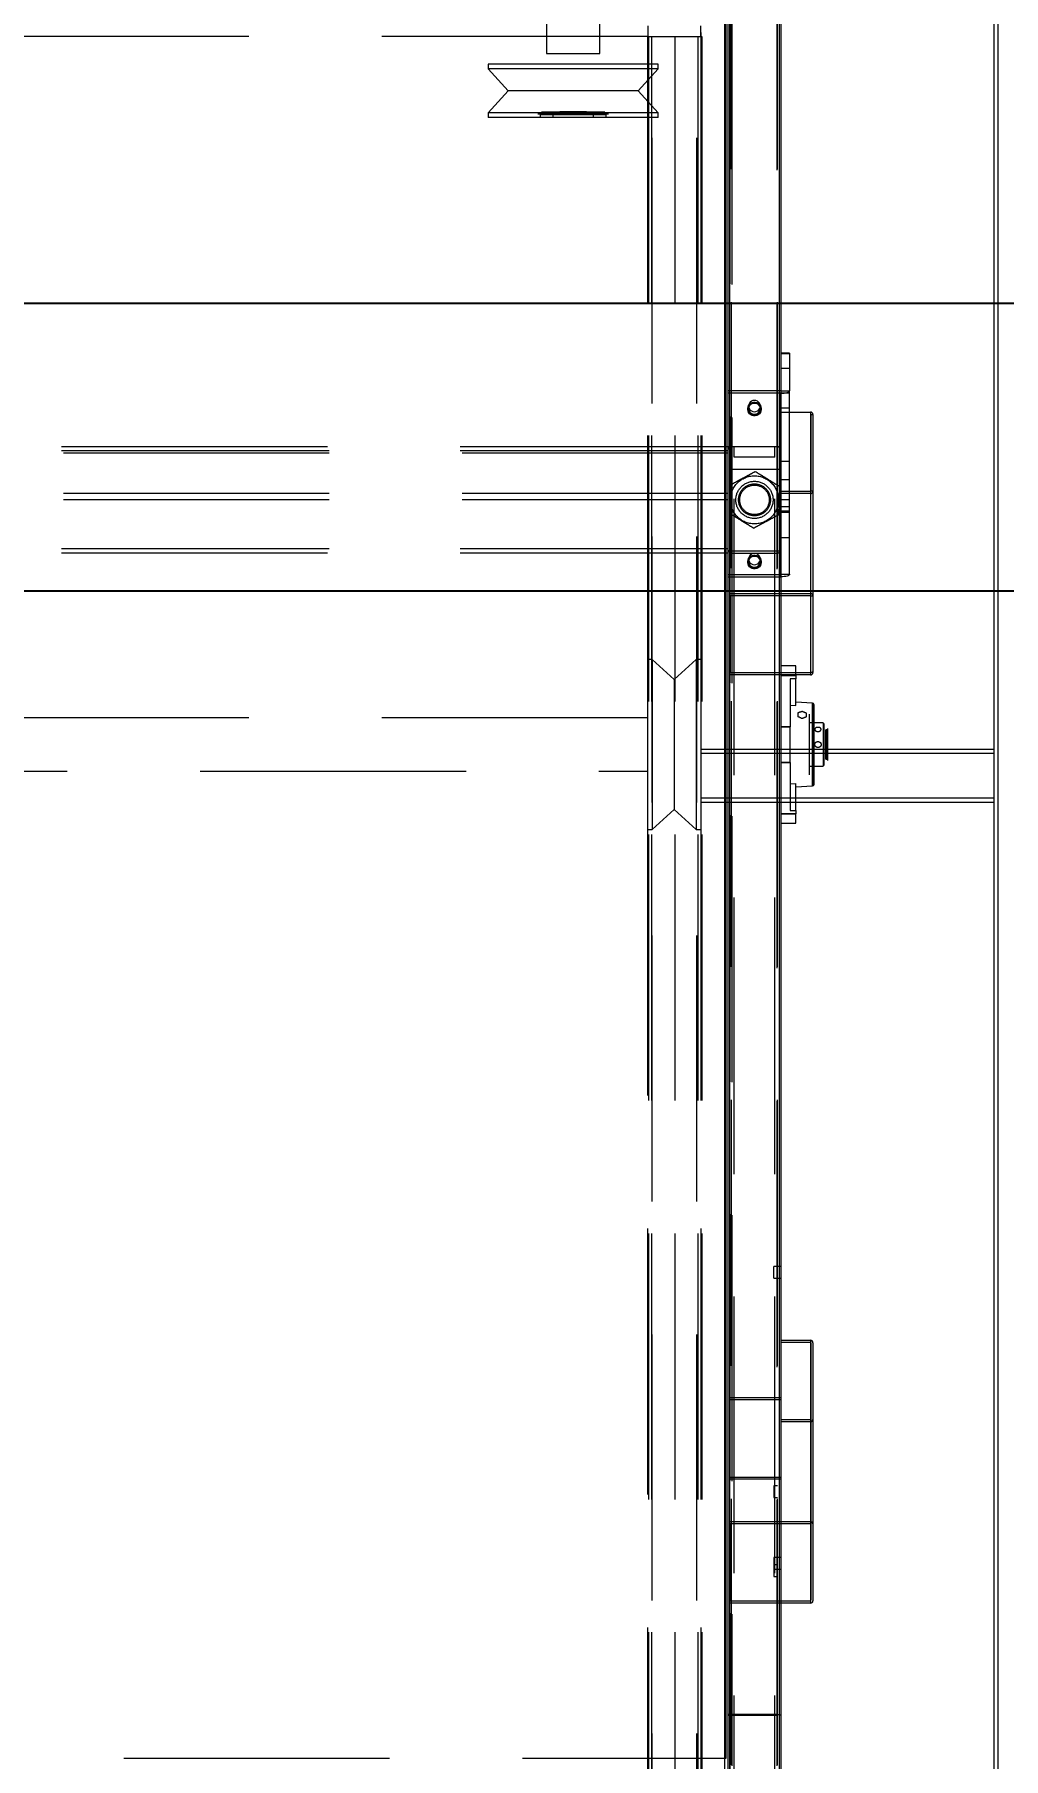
# Model space of a CAD drawing. Extents: x -2187 to 96136, y -11110 to 52208.
# Drawn here: x 48775 to 49687, y 15956 to 17576 of the extents above; entities that cross this region are included whole.
import ezdxf

# ---------------------------------------------------------------- set-up
doc = ezdxf.new("R2010")
doc.units = 0
doc.header["$LTSCALE"] = 1000
doc.header["$MEASUREMENT"] = 0
doc.linetypes.add('ACAD_ISO02W100', pattern=[15, 12, -3])
doc.linetypes.add('HIDDEN', pattern=[0.375, 0.25, -0.125])
doc.layers.add('DIM_SYMB', color=3, linetype='Continuous')
doc.layers.add('设备型号', color=7, linetype='Continuous')
doc.styles.add('HZHT', font='hztxt_e.shx', dxfattribs={"width": 1.5, "bigfont": 'hztxt.shx'})
doc.dimstyles.new('75', dxfattribs={"dimscale": 100, "dimtxt": 3, "dimasz": 1, "dimexe": 1, "dimexo": 1, "dimgap": 0.2, "dimtad": 1, "dimdec": 0, "dimrnd": 10, "dimzin": 0, "dimdsep": 46, "dimtxsty": 'HZHT', "dimblk1": 'ARCHTICK', "dimblk2": 'ARCHTICK', "dimsah": 1, "dimcen": 1, "dimdle": 0.5, "dimclrd": 1, "dimclre": 1, "dimadec": 0, "dimazin": 0, "dimtfac": 1, "dimtdec": 0, "dimtix": 1, "dimtmove": 2, "dimatfit": 3, "dimfxl": 0, "dimtolj": 1, "dimtzin": 0, "dimarcsym": 0})

# ---------------------------------------------------------------- blocks, each defined once
blk = doc.blocks.new('_ArchTick')
at = {"color": 0, "linetype": 'ByBlock', "const_width": 0.4}
blk.add_lwpolyline([(-0.5, -0.5), (0.5, 0.5)], dxfattribs=at)
blk = doc.blocks.new('*D128')
at = {"color": 1, "linetype": 'ACAD_ISO02W100', "lineweight": -2, "ltscale": 750}
for p, q in [((46340.1, 18544.5), (46340.1, 17223.5)), ((50290.1, 18544.5), (50290.1, 17223.5)), ((46290.1, 17323.5), (47159.5, 17323.5)), ((50340.1, 17323.5), (48409.5, 17323.5))]:
    blk.add_line(p, q, dxfattribs=at)
at = {"layer": 'Defpoints', "color": 0, "linetype": 'ACAD_ISO02W100', "ltscale": 750}
for p in [(46340.1, 18644.5), (50290.1, 18644.5), (50290.1, 17323.5)]:
    blk.add_point(p, dxfattribs=at)
at = {"color": 1, "linetype": 'ACAD_ISO02W100', "lineweight": -2, "ltscale": 750, "xscale": 100, "yscale": 100, "zscale": 100, "rotation": 180}
blk.add_blockref('_ArchTick', (46340.1, 17323.5), dxfattribs=at)
at = {"color": 1, "linetype": 'ACAD_ISO02W100', "lineweight": -2, "ltscale": 750, "xscale": 100, "yscale": 100, "zscale": 100}
blk.add_blockref('_ArchTick', (50290.1, 17323.5), dxfattribs=at)
at = {"color": 0, "linetype": 'ACAD_ISO02W100', "ltscale": 750, "insert": (47784.5, 17473.5), "char_height": 300, "attachment_point": 2, "style": 'HZHT'}
blk.add_mtext('\\A1;3950', dxfattribs=at)

msp = doc.modelspace()

# ---------------------------------------------------------------- linework, layer by layer
at = {"color": 144, "linetype": 'HIDDEN', "lineweight": 0}
for p, q in [((49474.029, 15949.865), (49474.029, 18345.841)), ((49430.829, 15949.865), (49430.829, 18342.596)), ((49431.229, 18341.517), (49431.229, 15948.786)), ((49473.629, 15948.786), (49473.629, 18343.343)), ((49475.529, 17980.396), (49475.529, 15274.289)), ((49475.929, 15274.787), (49475.929, 17980.408)), ((49402.129, 17574.418), (49402.129, 17584.418)), ((49351.929, 17574.418), (49352.129, 17574.418)), ((49355.465, 17574.418), (49355.465, 14494.418)), ((49399.306, 17574.418), (49399.306, 14494.418)), ((49402.129, 17574.418), (49402.841, 17574.418)), ((49256.929, 17558.418), (49281.929, 17558.418)), ((49281.929, 17558.418), (49306.929, 17558.418)), ((49311.829, 17503.418), (49252.03, 17503.418)), ((49252.529, 17503.418), (49252.529, 17501.418)), ((49252.529, 17503.418), (49310.046, 17503.418)), ((49306.763, 17503.418), (49257.097, 17503.418)), ((49269.429, 17503.918), (49281.929, 17503.918)), ((49276.392, 17503.418), (49276.392, 17501.418)), ((49281.929, 17503.918), (49294.429, 17503.918)), ((49315.029, 17501.418), (49248.829, 17501.418)), ((49250.929, 17501.318), (49312.929, 17501.318)), ((49286.429, 17498.418), (49277.429, 17498.418)), ((49477.229, 17241.491), (49477.229, 17239.219)), ((49477.229, 17239.219), (49477.429, 17239.22)), ((49477.229, 17068.904), (49477.229, 17239.219)), ((49505.429, 17219.18), (49505.429, 17147.077)), ((49505.429, 17219.18), (49507.429, 17219.18)), ((49473.429, 17188.951), (49431.429, 17188.951)), ((49471.429, 17178.951), (49433.429, 17178.951)), ((49433.429, 14640.031), (49433.429, 17178.951)), ((49471.429, 14640.031), (49471.429, 17178.951)), ((49477.429, 17167.518), (49428.929, 17167.518)), ((49505.029, 17146.693), (49477.429, 17146.693)), ((49505.029, 17146.693), (49505.029, 17144.775)), ((49507.429, 17147.077), (49505.429, 17147.077)), ((49485.429, 17128.41), (49477.429, 17128.41)), ((49477.429, 17103.554), (49485.429, 17103.554)), ((49477.429, 17090.812), (49428.929, 17090.812)), ((49431.429, 17088.951), (49473.429, 17088.951)), ((49477.229, 17068.904), (49477.229, 17066.632)), ((49477.429, 17068.961), (49485.429, 17068.961)), ((49428.929, 17051.072), (49477.429, 17051.072)), ((49477.429, 17048.771), (49429.429, 17048.771)), ((49429.429, 17048.771), (49429.429, 16976.667)), ((49477.429, 16974.366), (49428.929, 16974.366)), ((49429.429, 16976.667), (49477.429, 16976.667)), ((49493.122, 16938.621), (49493.122, 16935.259)), ((49501.357, 16934.973), (49501.357, 16938.334)), ((49504.049, 16880.545), (49504.049, 16937.358)), ((49506.929, 16876.01), (49506.929, 16941.892)), ((49470.629, 16418.19), (49470.629, 16418.416)), ((49470.629, 16407.416), (49470.629, 16418.19)), ((49477.429, 16347.037), (49505.029, 16347.037)), ((49505.029, 16347.037), (49505.029, 16178.546)), ((49505.429, 16346.654), (49505.429, 16178.514)), ((49477.429, 16294.992), (49428.929, 16294.992)), ((49477.429, 16293.074), (49428.929, 16293.074)), ((49505.029, 16274.167), (49477.429, 16274.167)), ((49505.029, 16272.249), (49477.429, 16272.249)), ((49428.929, 16220.204), (49477.429, 16220.204)), ((49477.429, 16218.287), (49428.929, 16218.287)), ((49470.629, 16212.099), (49470.629, 16201.099)), ((49428.929, 16178.546), (49477.429, 16178.546)), ((49428.929, 16176.628), (49477.429, 16176.628)), ((49429.429, 16176.245), (49429.429, 16104.141)), ((49477.429, 16176.245), (49429.429, 16176.245)), ((49470.629, 16144.755), (49470.629, 16133.755)), ((49470.629, 16137.871), (49470.629, 16126.871)), ((49477.429, 16103.758), (49428.929, 16103.758)), ((49477.429, 16101.84), (49428.929, 16101.84)), ((49429.429, 16104.141), (49477.429, 16104.141)), ((49473.629, 15997.068), (49427.429, 15997.068)), ((49473.629, 15996.103), (49427.429, 15996.103)), ((48484.283, 15956.096), (49424.283, 15956.096))]:
    msp.add_line(p, q, dxfattribs=at)
at = {"color": 7, "linetype": 'HIDDEN', "lineweight": 0}
for p, q in [((49429.329, 18342.467), (49429.329, 15401.67)), ((49429.329, 18342.041), (49429.329, 15401.244)), ((49428.929, 17980.464), (49428.929, 15274.109)), ((49429.329, 15274.289), (49429.329, 17980.396)), ((49351.929, 17854.418), (49351.929, 17574.418)), ((49355.929, 17854.418), (49355.929, 14494.418)), ((49397.929, 17854.418), (49397.929, 14494.418)), ((49681.429, 17858.418), (49681.429, 14490.418)), ((49256.929, 17624.418), (49256.929, 17558.418)), ((49306.929, 17558.418), (49306.929, 17624.418)), ((49352.129, 17584.418), (49352.129, 17574.418)), ((49351.929, 17574.418), (48557.041, 17574.418)), ((49351.929, 17574.418), (49351.929, 16988.951)), ((49352.129, 17574.418), (49402.129, 17574.418)), ((49352.637, 17574.418), (49352.637, 14494.418)), ((49377.385, 17574.418), (49377.385, 14494.418)), ((49401.929, 17578.418), (49401.929, 17574.418)), ((49401.929, 17574.418), (49401.929, 16988.951)), ((49402.134, 17574.418), (49402.134, 14494.418)), ((49402.841, 17574.418), (49402.841, 14494.418)), ((49289.263, 17548.418), (49201.929, 17548.418)), ((49201.929, 17548.418), (49201.929, 17544.062)), ((49289.263, 17544.062), (49201.929, 17544.062)), ((49201.929, 17544.062), (49220.846, 17523.418)), ((49361.929, 17548.418), (49289.263, 17548.418)), ((49361.929, 17544.062), (49289.263, 17544.062)), ((49343.013, 17523.418), (49361.929, 17544.062)), ((49361.929, 17544.062), (49361.929, 17548.418)), ((49220.846, 17523.418), (49201.929, 17502.775)), ((49287.529, 17523.418), (49220.846, 17523.418)), ((49343.013, 17523.418), (49287.529, 17523.418)), ((49361.929, 17502.775), (49343.013, 17523.418)), ((49262.929, 17503.418), (49262.929, 17498.418)), ((49300.929, 17498.418), (49300.929, 17503.418)), ((49310.046, 17501.418), (49310.046, 17503.418)), ((49289.263, 17502.775), (49201.929, 17502.775)), ((49201.929, 17502.775), (49201.929, 17498.418)), ((49289.263, 17498.418), (49201.929, 17498.418)), ((49250.929, 17501.318), (49250.929, 17498.418)), ((49361.929, 17502.775), (49289.263, 17502.775)), ((49361.929, 17498.418), (49289.263, 17498.418)), ((49312.929, 17498.418), (49312.929, 17501.318)), ((49361.929, 17498.418), (49361.929, 17502.775)), ((49477.429, 17262.645), (49485.429, 17262.645)), ((49477.229, 17241.491), (49427.429, 17241.491)), ((49477.229, 17239.219), (49427.429, 17239.219)), ((49477.229, 17066.632), (49477.229, 17239.219)), ((49477.429, 17239.493), (49485.429, 17239.493)), ((49485.429, 17240.988), (49485.189, 17240.988)), ((49477.429, 17225.483), (49485.429, 17225.483)), ((49485.429, 17068.961), (49485.429, 17221.481)), ((49427.429, 17184.951), (48480.629, 17184.951)), ((49427.429, 17182.951), (48480.629, 17182.951)), ((49425.729, 17188.951), (48484.129, 17188.951)), ((49425.729, 17184.951), (48484.129, 17184.951)), ((49431.429, 17188.951), (49427.429, 17188.951)), ((49433.429, 14630.031), (49433.429, 17188.951)), ((49433.429, 17178.951), (49433.429, 17188.951)), ((49471.429, 14630.031), (49471.429, 17188.951)), ((49471.429, 17178.951), (49471.429, 17188.951)), ((49477.429, 17188.951), (49473.429, 17188.951)), ((49485.429, 17175.058), (49477.429, 17175.058)), ((49477.429, 17158.058), (49485.429, 17158.058)), ((49427.429, 17144.951), (48480.629, 17144.951)), ((49427.429, 17138.951), (48480.629, 17138.951)), ((49505.029, 17144.775), (49477.429, 17144.775)), ((49477.429, 17139.196), (49485.429, 17139.196)), ((49477.429, 17132.691), (49485.429, 17132.691)), ((49505.029, 17144.775), (49505.029, 17051.072)), ((49477.429, 17127.443), (49485.429, 17127.443)), ((49427.429, 17092.951), (48480.629, 17092.951)), ((49425.729, 17092.951), (48484.129, 17092.951)), ((49425.729, 17088.951), (48484.129, 17088.951)), ((49427.429, 17068.904), (49477.229, 17068.904)), ((49427.429, 17066.632), (49477.229, 17066.632)), ((49505.029, 17048.771), (49505.029, 16976.667)), ((49351.929, 16988.951), (49351.929, 16893.25)), ((49356.286, 16988.951), (49351.929, 16988.951)), ((49356.286, 16988.951), (49356.286, 16893.25)), ((49376.929, 16970.035), (49356.286, 16988.951)), ((49397.573, 16988.951), (49376.929, 16970.035)), ((49397.573, 16988.951), (49397.573, 16893.25)), ((49401.929, 16988.951), (49397.573, 16988.951)), ((49401.929, 16988.951), (49401.929, 16893.25)), ((49376.929, 16970.035), (49376.929, 16896.962)), ((49491.429, 16982.951), (49477.429, 16982.951)), ((49491.429, 16973.943), (49477.429, 16973.943)), ((49491.429, 16974.366), (49491.429, 16982.951)), ((49507.003, 16947.923), (49507.003, 16908.951)), ((49351.929, 16933.951), (48556.129, 16933.951)), ((49477.429, 16925.703), (49486.049, 16925.703)), ((49508.429, 16929.201), (49504.049, 16929.201)), ((49425.729, 16904.418), (49401.929, 16904.418)), ((49517.129, 16904.418), (49427.429, 16904.418)), ((49507.003, 16908.951), (49507.003, 16869.979)), ((49520.729, 16904.418), (49519.429, 16904.418)), ((49351.929, 16893.25), (49351.929, 16828.951)), ((49356.286, 16893.25), (49356.286, 16828.951)), ((49376.929, 16896.962), (49376.929, 16847.868)), ((49397.573, 16893.25), (49397.573, 16828.951)), ((49677.429, 16900.418), (49401.929, 16900.418)), ((49425.729, 16900.418), (49401.929, 16900.418)), ((49401.929, 16893.25), (49401.929, 16828.951)), ((49517.129, 16900.418), (49427.429, 16900.418)), ((49486.049, 16892.199), (49477.429, 16892.199)), ((49504.049, 16888.701), (49508.429, 16888.701)), ((49520.729, 16900.418), (49519.429, 16900.418)), ((48556.129, 16883.951), (49351.929, 16883.951)), ((49677.429, 16858.418), (49401.929, 16858.418)), ((49425.729, 16858.418), (49401.929, 16858.418)), ((49491.429, 16858.418), (49427.429, 16858.418)), ((49356.286, 16828.951), (49376.929, 16847.868)), ((49376.929, 16847.868), (49397.573, 16828.951)), ((49425.729, 16854.418), (49401.929, 16854.418)), ((49491.429, 16854.418), (49427.429, 16854.418)), ((49477.429, 16843.96), (49491.429, 16843.96)), ((49351.929, 16828.951), (49351.929, 14494.418)), ((49351.929, 16828.951), (49356.286, 16828.951)), ((49397.573, 16828.951), (49401.929, 16828.951)), ((49401.929, 16828.951), (49401.929, 15494.418)), ((49474.029, 16418.416), (49470.629, 16418.416)), ((49477.429, 16418.416), (49474.029, 16418.416)), ((49470.629, 16407.416), (49474.029, 16407.416)), ((49474.029, 16407.416), (49477.429, 16407.416)), ((49474.029, 16212.099), (49470.629, 16212.099)), ((49470.629, 16201.099), (49474.029, 16201.099)), ((49474.029, 16144.755), (49470.629, 16144.755)), ((49477.429, 16144.755), (49474.029, 16144.755)), ((49474.029, 16137.871), (49470.629, 16137.871)), ((49470.629, 16133.755), (49474.029, 16133.755)), ((49470.629, 16126.871), (49474.029, 16126.871)), ((49474.029, 16133.755), (49477.429, 16133.755))]:
    msp.add_line(p, q, dxfattribs=at)
at = {"color": 144, "linetype": 'Continuous', "lineweight": 0}
for p, q in [((49424.283, 18301.586), (49424.283, 14058.981)), ((49425.729, 15956.096), (49425.729, 18138.945)), ((49477.429, 17241.548), (49485.429, 17241.548)), ((49477.429, 17221.481), (49505.029, 17221.481)), ((49477.429, 17051.072), (49505.029, 17051.072)), ((49507.429, 17049.452), (49507.429, 17048.771)), ((49505.029, 17048.771), (49477.429, 17048.771)), ((49477.429, 16976.667), (49505.029, 16976.667)), ((49505.029, 16974.366), (49477.429, 16974.366)), ((49491.429, 16970.853), (49486.049, 16970.853)), ((49486.049, 16970.853), (49486.049, 16925.703)), ((49491.429, 16945.54), (49491.429, 16970.853)), ((49507.429, 16977.349), (49507.429, 16976.667)), ((49486.049, 16945.826), (49491.429, 16945.54)), ((49517.129, 16929.201), (49517.129, 16888.701)), ((49517.629, 16928.701), (49517.629, 16889.201)), ((49519.429, 16895.051), (49519.429, 16922.851)), ((49520.729, 16895.051), (49520.729, 16922.851)), ((49521.429, 16893.951), (49521.429, 16923.951)), ((49486.049, 16872.077), (49491.429, 16872.363)), ((49491.429, 16847.049), (49491.429, 16872.363)), ((49486.049, 16847.049), (49491.429, 16847.049)), ((49477.429, 16348.955), (49505.029, 16348.955)), ((49477.429, 16178.546), (49505.029, 16178.546)), ((49477.429, 16176.628), (49505.029, 16176.628)), ((49505.029, 16176.245), (49477.429, 16176.245)), ((49505.029, 16178.546), (49505.029, 16176.628)), ((49505.029, 16176.628), (49505.029, 16176.245)), ((49505.029, 16176.245), (49505.029, 16104.141)), ((49505.429, 16178.514), (49505.429, 16176.926)), ((49505.429, 16176.926), (49505.429, 16104.823)), ((49507.429, 16176.926), (49507.429, 16176.245)), ((49507.429, 16176.245), (49507.429, 16104.823)), ((49477.429, 16104.141), (49505.029, 16104.141)), ((49505.029, 16103.758), (49477.429, 16103.758)), ((49505.029, 16101.84), (49477.429, 16101.84)), ((49505.029, 16104.141), (49505.029, 16103.758)), ((49507.429, 16104.823), (49507.429, 16104.141)), ((49424.283, 15956.096), (49425.729, 15956.096))]:
    msp.add_line(p, q, dxfattribs=at)
at = {"color": 7, "linetype": 'Continuous', "lineweight": 15}
for p, q in [((49427.429, 17981.266), (49427.429, 15274.109)), ((49429.329, 15273.863), (49429.329, 17980.396)), ((49475.529, 17980.396), (49475.529, 15273.863)), ((49477.429, 15274.787), (49477.429, 17980.936)), ((49677.429, 17854.418), (49677.429, 16904.418)), ((49681.429, 17858.418), (49681.429, 14490.418)), ((49485.429, 17276.965), (49477.429, 17276.965)), ((49485.429, 17276.141), (49477.429, 17276.141)), ((49485.429, 17276.965), (49485.429, 17276.141)), ((49485.429, 17276.141), (49485.429, 17241.548)), ((49485.189, 17240.988), (49477.429, 17240.988)), ((49485.429, 17221.481), (49485.429, 17241.548)), ((49505.029, 17221.481), (49505.029, 17051.072)), ((49507.429, 17219.18), (49507.429, 17049.452)), ((49427.429, 17188.951), (49425.729, 17188.951)), ((49427.429, 17088.951), (49425.729, 17088.951)), ((49505.029, 17048.771), (49505.029, 16976.667)), ((49507.429, 17048.771), (49507.429, 16977.349)), ((49477.429, 16973.943), (49491.429, 16973.943)), ((49491.429, 16973.943), (49491.429, 16974.366)), ((49491.429, 16973.943), (49491.429, 16970.853)), ((49507.003, 16947.923), (49491.429, 16948.687)), ((49486.049, 16925.703), (49477.429, 16925.703)), ((49486.049, 16892.199), (49486.049, 16925.703)), ((49517.129, 16929.201), (49508.429, 16929.201)), ((49520.729, 16922.851), (49519.429, 16922.851)), ((49427.429, 16904.418), (49425.729, 16904.418)), ((49519.429, 16904.418), (49517.129, 16904.418)), ((49677.429, 16904.418), (49520.729, 16904.418)), ((49677.429, 16904.418), (49677.429, 16900.418)), ((49477.429, 16892.199), (49486.049, 16892.199)), ((49486.049, 16892.199), (49486.049, 16847.049)), ((49508.429, 16888.701), (49517.129, 16888.701)), ((49519.429, 16895.051), (49520.729, 16895.051)), ((49677.429, 16900.418), (49677.429, 16858.418)), ((49491.429, 16869.215), (49507.003, 16869.979)), ((49677.429, 16858.418), (49677.429, 16854.418)), ((49427.429, 16854.418), (49425.729, 16854.418)), ((49491.429, 16843.96), (49477.429, 16843.96)), ((49677.429, 16854.418), (49491.429, 16854.418)), ((49491.429, 16847.049), (49491.429, 16843.96)), ((49491.429, 16834.951), (49491.429, 16843.96)), ((49677.429, 16854.418), (49677.429, 15494.418)), ((49477.429, 16834.951), (49491.429, 16834.951)), ((49505.029, 16348.955), (49505.029, 16178.546)), ((49507.429, 16346.654), (49507.429, 16176.926))]:
    msp.add_line(p, q, dxfattribs=at)
at = {"color": 8, "linetype": 'Continuous', "lineweight": 15}
for p, q in [((49427.429, 17184.951), (49425.729, 17184.951)), ((49427.429, 17092.951), (49425.729, 17092.951)), ((49505.029, 17051.072), (49505.029, 17048.771)), ((49505.029, 16976.667), (49505.029, 16974.366)), ((49507.003, 16869.979), (49507.003, 16947.923)), ((49427.429, 16900.418), (49425.729, 16900.418)), ((49519.429, 16900.418), (49517.129, 16900.418)), ((49677.429, 16900.418), (49520.729, 16900.418)), ((49427.429, 16858.418), (49425.729, 16858.418)), ((49677.429, 16858.418), (49491.429, 16858.418)), ((49505.029, 16103.758), (49505.029, 16101.84))]:
    msp.add_line(p, q, dxfattribs=at)
at = {"color": 144, "linetype": 'HIDDEN', "lineweight": 0, "flags": 128}
for points in [[(49458.679, 17224.837), (49458.498, 17223.403), (49457.964, 17222.052), (49457.108, 17220.863), (49455.98, 17219.905), (49454.646, 17219.234), (49453.183, 17218.888), (49451.676, 17218.888), (49450.213, 17219.234), (49448.879, 17219.905), (49447.751, 17220.863), (49446.895, 17222.052), (49446.361, 17223.403), (49446.179, 17224.837), (49446.361, 17226.271), (49446.895, 17227.622), (49447.751, 17228.811), (49448.879, 17229.769), (49450.213, 17230.44), (49451.676, 17230.786), (49453.183, 17230.786), (49454.646, 17230.44), (49455.98, 17229.769), (49457.108, 17228.811), (49457.964, 17227.622), (49458.498, 17226.271), (49458.679, 17224.837)], [(49458.679, 17223.871), (49458.498, 17222.437), (49457.964, 17221.086), (49457.108, 17219.897), (49455.98, 17218.939), (49454.646, 17218.268), (49453.183, 17217.922), (49451.676, 17217.922), (49450.213, 17218.268), (49448.879, 17218.939), (49447.751, 17219.897), (49446.895, 17221.086), (49446.361, 17222.437), (49446.179, 17223.871), (49446.361, 17225.305), (49446.895, 17226.656), (49447.751, 17227.845), (49448.879, 17228.803), (49450.213, 17229.474), (49451.676, 17229.82), (49453.183, 17229.82), (49454.646, 17229.474), (49455.98, 17228.803), (49457.108, 17227.845), (49457.964, 17226.656), (49458.498, 17225.305), (49458.679, 17223.871)], [(49452.429, 17232.382), (49451.006, 17232.203), (49449.679, 17231.676), (49448.54, 17230.838), (49447.666, 17229.746), (49447.117, 17228.474), (49446.929, 17227.109), (49447.117, 17225.744), (49447.666, 17224.472), (49448.54, 17223.38), (49449.679, 17222.542), (49451.006, 17222.015), (49452.429, 17221.835), (49453.853, 17222.015), (49455.179, 17222.542), (49456.319, 17223.38), (49457.193, 17224.472), (49457.742, 17225.744), (49457.929, 17227.109), (49457.742, 17228.474), (49457.193, 17229.746), (49456.319, 17230.838), (49455.179, 17231.676), (49453.853, 17232.203), (49452.429, 17232.382)], [(49452.429, 17219.563), (49453.853, 17219.743), (49455.179, 17220.27), (49456.319, 17221.108), (49457.193, 17222.2), (49457.742, 17223.472), (49457.929, 17224.837), (49457.742, 17226.202), (49457.193, 17227.474), (49456.319, 17228.566), (49455.179, 17229.404), (49453.853, 17229.931), (49452.429, 17230.11), (49451.006, 17229.931), (49449.679, 17229.404), (49448.54, 17228.566), (49447.666, 17227.474), (49447.117, 17226.202), (49446.929, 17224.837), (49447.117, 17223.472), (49447.666, 17222.2), (49448.54, 17221.108), (49449.679, 17220.27), (49451.006, 17219.743), (49452.429, 17219.563)], [(49458.679, 17081.014), (49458.498, 17079.58), (49457.964, 17078.229), (49457.108, 17077.04), (49455.98, 17076.082), (49454.646, 17075.411), (49453.183, 17075.065), (49451.676, 17075.065), (49450.213, 17075.411), (49448.879, 17076.082), (49447.751, 17077.04), (49446.895, 17078.229), (49446.361, 17079.58), (49446.179, 17081.014), (49446.361, 17082.448), (49446.895, 17083.799), (49447.751, 17084.988), (49448.879, 17085.946), (49450.213, 17086.617), (49451.676, 17086.963), (49453.183, 17086.963), (49454.646, 17086.617), (49455.98, 17085.946), (49457.108, 17084.988), (49457.964, 17083.799), (49458.498, 17082.448), (49458.679, 17081.014)], [(49458.679, 17080.048), (49458.498, 17078.614), (49457.964, 17077.263), (49457.108, 17076.074), (49455.98, 17075.116), (49454.646, 17074.445), (49453.183, 17074.099), (49451.676, 17074.099), (49450.213, 17074.445), (49448.879, 17075.116), (49447.751, 17076.074), (49446.895, 17077.263), (49446.361, 17078.614), (49446.179, 17080.048), (49446.361, 17081.482), (49446.895, 17082.833), (49447.751, 17084.022), (49448.879, 17084.98), (49450.213, 17085.651), (49451.676, 17085.997), (49453.183, 17085.997), (49454.646, 17085.651), (49455.98, 17084.98), (49457.108, 17084.022), (49457.964, 17082.833), (49458.498, 17081.482), (49458.679, 17080.048)], [(49452.429, 17088.56), (49451.006, 17088.38), (49449.679, 17087.853), (49448.54, 17087.015), (49447.666, 17085.923), (49447.117, 17084.651), (49446.929, 17083.286), (49447.117, 17081.921), (49447.666, 17080.649), (49448.54, 17079.557), (49449.679, 17078.719), (49451.006, 17078.192), (49452.429, 17078.013), (49453.853, 17078.192), (49455.179, 17078.719), (49456.319, 17079.557), (49457.193, 17080.649), (49457.742, 17081.921), (49457.929, 17083.286), (49457.742, 17084.651), (49457.193, 17085.923), (49456.319, 17087.015), (49455.179, 17087.853), (49453.853, 17088.38), (49452.429, 17088.56)], [(49452.429, 17086.287), (49451.006, 17086.108), (49449.679, 17085.581), (49448.54, 17084.743), (49447.666, 17083.651), (49447.117, 17082.379), (49446.929, 17081.014), (49447.117, 17079.649), (49447.666, 17078.377), (49448.54, 17077.285), (49449.679, 17076.447), (49451.006, 17075.92), (49452.429, 17075.74), (49453.853, 17075.92), (49455.179, 17076.447), (49456.319, 17077.285), (49457.193, 17078.377), (49457.742, 17079.649), (49457.929, 17081.014), (49457.742, 17082.379), (49457.193, 17083.651), (49456.319, 17084.743), (49455.179, 17085.581), (49453.853, 17086.108), (49452.429, 17086.287)], [(49485.429, 17068.961), (49485.272, 17068.506), (49484.805, 17068.069), (49484.048, 17067.667), (49483.028, 17067.314), (49481.785, 17067.024), (49480.367, 17066.809), (49478.829, 17066.676), (49477.229, 17066.632)], [(49507.366, 17049.296), (49507.393, 17049.333), (49507.429, 17049.452)], [(49477.429, 15995.989), (49477.356, 15996.199), (49477.14, 15996.402), (49476.789, 15996.589), (49476.316, 15996.752), (49475.741, 15996.886), (49475.084, 15996.986), (49474.371, 15997.047), (49473.629, 15997.068)], [(49477.429, 15995.989), (49477.356, 15996.199), (49477.14, 15996.402), (49476.789, 15996.589), (49476.316, 15996.752), (49475.741, 15996.886), (49475.084, 15996.986), (49474.371, 15997.047), (49473.629, 15997.068)]]:
    msp.add_lwpolyline(points, dxfattribs=at)
at = {"color": 144, "linetype": 'Continuous', "lineweight": 0, "flags": 128}
for points in [[(49477.429, 17239.22), (49478.829, 17239.264), (49480.367, 17239.396), (49481.785, 17239.612), (49483.028, 17239.901), (49484.048, 17240.254), (49484.805, 17240.657), (49485.272, 17241.094), (49485.429, 17241.548)], [(49507.429, 16977.349), (49507.393, 16977.23), (49507.283, 16977.115), (49507.105, 16977.007), (49506.863, 16976.909), (49506.564, 16976.825), (49506.218, 16976.757), (49505.836, 16976.707), (49505.429, 16976.677)]]:
    msp.add_lwpolyline(points, dxfattribs=at)
at = {"color": 144, "linetype": 'HIDDEN', "lineweight": 0}
for radius in [22.625, 17.5, 15, 13.862]:
    msp.add_circle((49452.429, 17138.951), radius, dxfattribs=at)
at = {"color": 144, "linetype": 'Continuous', "lineweight": 0}
for centre, radius, start, end in [((49505.078, 17219.129), 2.352, 1.229675, 91.179029), ((49505.078, 17048.72), 2.352, 1.229675, 91.179029), ((49505.696, 17051.669), 2.902, 264.725834, 305.133451), ((49505.031, 17057.124), 8.353, 269.993001, 272.737729), ((49505.031, 16985.02), 8.353, 269.993001, 272.737729), ((49505.078, 16976.718), 2.352, 268.820971, 358.770325), ((49505.078, 16346.603), 2.352, 1.229675, 91.179029), ((49505.078, 16176.194), 2.352, 1.229675, 91.179029), ((49505.078, 16104.192), 2.352, 268.820971, 358.770325)]:
    msp.add_arc(centre, radius, start, end, dxfattribs=at)
at = {"color": 144, "linetype": 'HIDDEN', "lineweight": 0}
for centre, radius, start, end in [((49431.429, 17184.951), 4, 90, 180), ((49473.429, 17184.951), 4, 0, 90), ((49505.078, 17147.127), 2.352, 268.820971, 358.770325), ((49431.429, 17092.951), 4, 180, 270), ((49473.429, 17092.951), 4, 270, 0), ((49505.078, 16274.601), 2.352, 268.820971, 358.770325)]:
    msp.add_arc(centre, radius, start, end, dxfattribs=at)
at = {"color": 7, "linetype": 'HIDDEN', "lineweight": 0}
for centre, start, end in [((49506.929, 16943.392), 270, 0), ((49506.929, 16874.51), 0, 90)]:
    msp.add_arc(centre, 1.5, start, end, dxfattribs=at)
at = {"color": 7, "linetype": 'Continuous', "lineweight": 15}
for centre, start, end in [((49506.929, 16946.425), 0, 87.191), ((49506.929, 16871.478), 272.809, 0)]:
    msp.add_arc(centre, 1.5, start, end, dxfattribs=at)
at = {"color": 144, "linetype": 'HIDDEN', "lineweight": 0}
for centre, major_axis, start_param, end_param in [((49483.095, 16906.539), (-68.643, -32.534), 4.34738929, 4.40753111), ((49499.685, 16911.315), (-67.251, 31.874), 4.84799717, 4.90844956), ((49483.095, 16911.364), (-68.643, 32.534), 4.66769447, 4.72783628), ((49499.685, 16906.588), (-67.251, -31.874), 4.527692, 4.58814439)]:
    msp.add_ellipse(centre, major_axis=major_axis, ratio=0.34082457, start_param=start_param, end_param=end_param, dxfattribs=at)
for points, knots in [([(49453.197, 17165.498), (49451.289, 17164.469), (49449.367, 17163.432), (49445.482, 17161.337), (49443.52, 17160.278), (49441.036, 17158.938), (49440.536, 17158.669), (49439.542, 17158.133), (49439.047, 17157.865), (49437.566, 17157.066), (49436.585, 17156.537), (49433.66, 17154.96), (49431.734, 17153.92), (49429.823, 17152.89)], [0, 0, 0, 0, 0.25, 0.25, 0.5, 0.5, 0.5625, 0.5625, 0.625, 0.625, 0.75, 0.75, 1, 1, 1, 1]), ([(49475.804, 17151.56), (49473.958, 17152.698), (49472.099, 17153.844), (49468.342, 17156.16), (49466.444, 17157.331), (49464.042, 17158.812), (49463.559, 17159.11), (49462.597, 17159.703), (49462.118, 17159.998), (49460.686, 17160.881), (49459.737, 17161.466), (49456.909, 17163.21), (49455.045, 17164.359), (49453.197, 17165.498)], [0, 0, 0, 0, 0.25, 0.25, 0.5, 0.5, 0.5625, 0.5625, 0.625, 0.625, 0.75, 0.75, 1, 1, 1, 1]), ([(49429.823, 17152.89), (49429.792, 17151.81), (49429.76, 17150.721), (49429.697, 17148.516), (49429.665, 17147.41), (49429.568, 17144.085), (49429.504, 17141.856), (49429.407, 17138.491), (49429.374, 17137.365), (49429.309, 17135.107), (49429.276, 17133.987), (49429.18, 17130.662), (49429.117, 17128.488), (49429.055, 17126.343)], [0, 0, 0, 0, 0.125, 0.125, 0.25, 0.25, 0.5, 0.5, 0.625, 0.625, 0.75, 0.75, 1, 1, 1, 1]), ([(49475.804, 17151.56), (49475.773, 17150.48), (49475.741, 17149.391), (49475.677, 17147.186), (49475.645, 17146.08), (49475.549, 17142.755), (49475.485, 17140.526), (49475.387, 17137.161), (49475.355, 17136.035), (49475.289, 17133.777), (49475.257, 17132.657), (49475.161, 17129.332), (49475.098, 17127.158), (49475.036, 17125.013)], [0, 0, 0, 0, 0.125, 0.125, 0.25, 0.25, 0.5, 0.5, 0.625, 0.625, 0.75, 0.75, 1, 1, 1, 1]), ([(49429.055, 17126.343), (49430.901, 17125.205), (49432.76, 17124.059), (49436.517, 17121.742), (49438.415, 17120.572), (49440.817, 17119.091), (49441.3, 17118.793), (49442.262, 17118.2), (49442.741, 17117.905), (49444.173, 17117.021), (49445.122, 17116.437), (49447.95, 17114.693), (49449.814, 17113.544), (49451.662, 17112.404)], [0, 0, 0, 0, 0.25, 0.25, 0.5, 0.5, 0.5625, 0.5625, 0.625, 0.625, 0.75, 0.75, 1, 1, 1, 1]), ([(49451.662, 17112.404), (49453.57, 17113.434), (49455.492, 17114.471), (49459.377, 17116.566), (49461.339, 17117.625), (49463.823, 17118.964), (49464.323, 17119.234), (49465.317, 17119.77), (49465.812, 17120.037), (49467.293, 17120.836), (49468.274, 17121.365), (49471.199, 17122.943), (49473.125, 17123.982), (49475.036, 17125.013)], [0, 0, 0, 0, 0.25, 0.25, 0.5, 0.5, 0.5625, 0.5625, 0.625, 0.625, 0.75, 0.75, 1, 1, 1, 1]), ([(49509.129, 16908.951), (49509.129, 16908.759), (49509.15, 16908.571), (49509.232, 16908.201), (49509.294, 16908.017), (49509.453, 16907.673), (49509.549, 16907.51), (49509.777, 16907.203), (49509.905, 16907.062), (49510.186, 16906.808), (49510.34, 16906.694), (49510.666, 16906.497), (49510.836, 16906.415), (49511.191, 16906.282), (49511.378, 16906.231), (49511.751, 16906.163), (49511.939, 16906.146), (49512.32, 16906.146), (49512.512, 16906.164), (49512.884, 16906.231), (49513.066, 16906.281), (49513.423, 16906.415), (49513.596, 16906.499), (49513.918, 16906.694), (49514.07, 16906.806), (49514.354, 16907.063), (49514.482, 16907.203), (49514.707, 16907.506), (49514.805, 16907.67), (49514.965, 16908.016), (49515.025, 16908.195), (49515.108, 16908.565), (49515.129, 16908.757), (49515.13, 16909.142), (49515.109, 16909.33), (49515.027, 16909.7), (49514.965, 16909.884), (49514.807, 16910.229), (49514.71, 16910.392), (49514.483, 16910.699), (49514.354, 16910.84), (49514.074, 16911.094), (49513.919, 16911.208), (49513.594, 16911.405), (49513.423, 16911.487), (49513.068, 16911.621), (49512.882, 16911.672), (49512.508, 16911.739), (49512.32, 16911.756), (49511.939, 16911.756), (49511.747, 16911.739), (49511.375, 16911.671), (49511.192, 16911.621), (49510.835, 16911.487), (49510.663, 16911.404), (49510.34, 16911.208), (49510.188, 16911.096), (49509.904, 16910.839), (49509.776, 16910.699), (49509.552, 16910.396), (49509.454, 16910.231), (49509.294, 16909.885), (49509.233, 16909.706), (49509.151, 16909.336), (49509.129, 16909.143), (49509.129, 16908.951)], [0, 0, 0, 0, 0.03125, 0.03125, 0.0625, 0.0625, 0.09375, 0.09375, 0.125, 0.125, 0.15625, 0.15625, 0.1875, 0.1875, 0.21875, 0.21875, 0.25, 0.25, 0.28125, 0.28125, 0.3125, 0.3125, 0.34375, 0.34375, 0.375, 0.375, 0.40625, 0.40625, 0.4375, 0.4375, 0.46875, 0.46875, 0.5, 0.5, 0.53125, 0.53125, 0.5625, 0.5625, 0.59375, 0.59375, 0.625, 0.625, 0.65625, 0.65625, 0.6875, 0.6875, 0.71875, 0.71875, 0.75, 0.75, 0.78125, 0.78125, 0.8125, 0.8125, 0.84375, 0.84375, 0.875, 0.875, 0.90625, 0.90625, 0.9375, 0.9375, 0.96875, 0.96875, 1, 1, 1, 1])]:
    msp.add_open_spline(points, degree=3, knots=knots, dxfattribs=at)
at = {"color": 7, "linetype": 'Continuous', "lineweight": 15}
msp.add_open_spline([(49508.429, 16871.478), (49508.429, 16871.478), (49508.429, 16875.426), (49508.429, 16889.481), (49508.429, 16899.013), (49508.429, 16918.89), (49508.429, 16928.422), (49508.429, 16942.477), (49508.429, 16946.425), (49508.429, 16946.425)], degree=3, knots=[0, 0, 0, 0, 0.25, 0.25, 0.5, 0.5, 0.75, 0.75, 1, 1, 1, 1], dxfattribs=at)
at = {"color": 144, "linetype": 'Continuous', "lineweight": 0}
msp.add_open_spline([(49509.129, 16923.27), (49509.129, 16923.406), (49509.15, 16923.537), (49509.232, 16923.792), (49509.294, 16923.916), (49509.453, 16924.146), (49509.549, 16924.254), (49509.777, 16924.453), (49509.905, 16924.544), (49510.186, 16924.705), (49510.34, 16924.777), (49510.666, 16924.9), (49510.836, 16924.951), (49511.191, 16925.033), (49511.378, 16925.064), (49511.751, 16925.105), (49511.939, 16925.115), (49512.32, 16925.115), (49512.512, 16925.105), (49512.884, 16925.064), (49513.066, 16925.033), (49513.423, 16924.951), (49513.596, 16924.899), (49513.918, 16924.777), (49514.07, 16924.707), (49514.354, 16924.543), (49514.482, 16924.453), (49514.707, 16924.256), (49514.805, 16924.148), (49514.965, 16923.916), (49515.025, 16923.795), (49515.108, 16923.541), (49515.129, 16923.407), (49515.13, 16923.136), (49515.109, 16923), (49515.027, 16922.731), (49514.965, 16922.596), (49514.807, 16922.339), (49514.71, 16922.216), (49514.483, 16921.982), (49514.354, 16921.873), (49514.074, 16921.675), (49513.919, 16921.585), (49513.594, 16921.43), (49513.423, 16921.364), (49513.068, 16921.258), (49512.882, 16921.217), (49512.508, 16921.163), (49512.32, 16921.149), (49511.939, 16921.149), (49511.747, 16921.163), (49511.375, 16921.217), (49511.192, 16921.257), (49510.835, 16921.364), (49510.663, 16921.431), (49510.34, 16921.585), (49510.188, 16921.674), (49509.904, 16921.873), (49509.776, 16921.981), (49509.552, 16922.213), (49509.454, 16922.337), (49509.294, 16922.595), (49509.233, 16922.727), (49509.151, 16922.996), (49509.129, 16923.134), (49509.129, 16923.27)], degree=3, knots=[0, 0, 0, 0, 0.03125, 0.03125, 0.0625, 0.0625, 0.09375, 0.09375, 0.125, 0.125, 0.15625, 0.15625, 0.1875, 0.1875, 0.21875, 0.21875, 0.25, 0.25, 0.28125, 0.28125, 0.3125, 0.3125, 0.34375, 0.34375, 0.375, 0.375, 0.40625, 0.40625, 0.4375, 0.4375, 0.46875, 0.46875, 0.5, 0.5, 0.53125, 0.53125, 0.5625, 0.5625, 0.59375, 0.59375, 0.625, 0.625, 0.65625, 0.65625, 0.6875, 0.6875, 0.71875, 0.71875, 0.75, 0.75, 0.78125, 0.78125, 0.8125, 0.8125, 0.84375, 0.84375, 0.875, 0.875, 0.90625, 0.90625, 0.9375, 0.9375, 0.96875, 0.96875, 1, 1, 1, 1], dxfattribs=at)
at = {"layer": 'DIM_SYMB'}
msp.add_lwpolyline([(50497.568, 15815.862, 0, 0, 0), (49984.086, 16329.343, 160, 0, 0), (49559.822, 16753.607, 0, 0, 0)], format="xyseb", dxfattribs=at)
at = {"layer": '设备型号', "color": 6}
msp.add_line((30150.412, 17053.55), (58411.392, 17053.55), dxfattribs=at)

# ---------------------------------------------------------------- dimensions: what is measured, and where the dimension line sits
at = {"color": 1, "linetype": 'ACAD_ISO02W100', "ltscale": 750}
dim = msp.add_linear_dim(base=(50290.097, 17323.451), p1=(46340.097, 18644.501), p2=(50290.097, 18644.501), angle=180, dimstyle='75', override={"dimfxl": 3.25}, dxfattribs=at)
dim.commit()
dim.dimension.update_dxf_attribs({"geometry": '*D128', "text_midpoint": (47784.523, 17323.451), "dimtype": 160})

doc.saveas('drawing.dxf')
